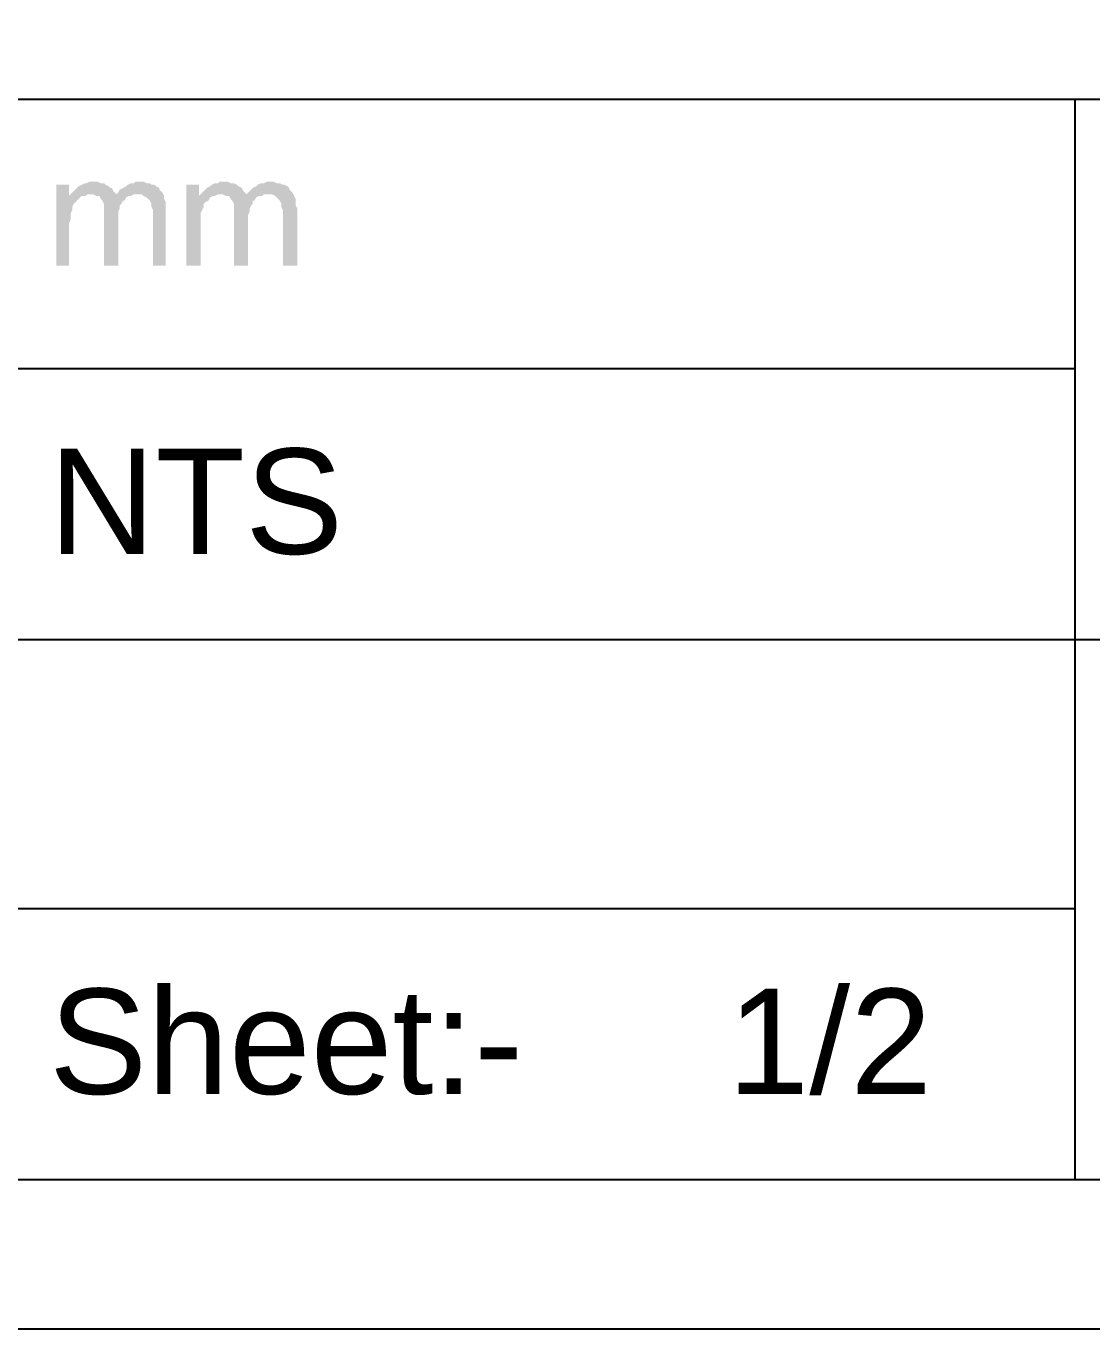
# Model space of a CAD drawing. Header units: millimetres. Extents: x 7018 to 13530, y 4187 to 5692.
# Drawn here: x 7303.77 to 7334.14, y 4524.92 to 4562.04 of the extents above; entities that cross this region are included whole.
import ezdxf

# ---------------------------------------------------------------- set-up
doc = ezdxf.new("R2010")
doc.units = ezdxf.units.MM
doc.styles.get("Standard").update_dxf_attribs({"font": 'arial.ttf'})

msp = doc.modelspace()

# ---------------------------------------------------------------- hatches: boundary and pattern name
at = {"transparency": 33554559}
for points in [[(7304.997, 4557.52), (7304.636, 4557.52), (7304.636, 4555.218), (7304.997, 4555.218), (7304.997, 4556.437), (7305.042, 4556.527), (7305.042, 4556.707), (7305.087, 4556.798), (7305.087, 4556.888), (7305.132, 4556.978), (7305.178, 4557.023), (7305.223, 4557.069), (7305.313, 4557.159), (7304.997, 4557.204)], [(7305.719, 4557.61), (7305.584, 4557.61), (7305.494, 4557.565), (7305.448, 4557.565), (7305.358, 4557.52), (7305.268, 4557.475), (7305.223, 4557.43), (7305.132, 4557.339), (7305.087, 4557.294), (7304.997, 4557.204), (7305.313, 4557.159), (7305.358, 4557.204), (7305.448, 4557.204), (7305.539, 4557.249), (7305.629, 4557.249), (7306.306, 4557.294), (7306.261, 4557.339), (7306.216, 4557.43), (7306.171, 4557.43), (7306.125, 4557.475), (7306.035, 4557.52), (7305.99, 4557.565), (7305.9, 4557.565), (7305.809, 4557.61)], [(7306.983, 4557.61), (7306.893, 4557.61), (7306.847, 4557.565), (7306.757, 4557.565), (7306.667, 4557.52), (7306.622, 4557.475), (7306.532, 4557.43), (7306.441, 4557.384), (7306.396, 4557.294), (7306.351, 4557.249), (7305.764, 4557.204), (7305.855, 4557.204), (7305.9, 4557.114), (7305.9, 4557.114), (7305.945, 4557.069), (7305.99, 4556.978), (7305.99, 4555.218), (7306.396, 4555.218), (7306.396, 4556.753), (7306.441, 4556.843), (7306.441, 4556.933), (7306.486, 4556.978), (7306.532, 4557.069), (7306.577, 4557.069), (7306.622, 4557.159), (7306.712, 4557.204), (7306.757, 4557.204), (7306.847, 4557.249), (7306.938, 4557.249), (7307.66, 4557.294), (7307.615, 4557.339), (7307.57, 4557.384), (7307.57, 4557.43), (7307.479, 4557.475), (7307.434, 4557.52), (7307.344, 4557.52), (7307.299, 4557.565), (7307.209, 4557.565), (7307.118, 4557.61)], [(7308.698, 4557.52), (7308.337, 4557.52), (7308.337, 4555.218), (7308.743, 4555.218), (7308.743, 4556.707), (7308.788, 4556.798), (7308.833, 4556.888), (7308.833, 4556.978), (7308.878, 4557.023), (7308.969, 4557.069), (7309.014, 4557.159), (7308.698, 4557.204)], [(7309.42, 4557.61), (7309.285, 4557.61), (7309.239, 4557.565), (7309.149, 4557.565), (7309.059, 4557.52), (7309.014, 4557.475), (7308.924, 4557.43), (7308.833, 4557.339), (7308.788, 4557.294), (7308.698, 4557.204), (7309.014, 4557.159), (7309.104, 4557.204), (7309.149, 4557.204), (7309.239, 4557.249), (7309.33, 4557.249), (7310.007, 4557.294), (7309.962, 4557.339), (7309.916, 4557.43), (7309.916, 4557.43), (7309.826, 4557.475), (7309.781, 4557.52), (7309.691, 4557.565), (7309.601, 4557.565), (7309.51, 4557.61)], [(7310.729, 4557.61), (7310.639, 4557.61), (7310.548, 4557.565), (7310.458, 4557.565), (7310.368, 4557.52), (7310.323, 4557.475), (7310.232, 4557.43), (7310.187, 4557.384), (7310.097, 4557.294), (7310.052, 4557.249), (7309.465, 4557.204), (7309.555, 4557.204), (7309.601, 4557.114), (7309.601, 4557.114), (7309.646, 4557.069), (7309.691, 4556.978), (7309.691, 4555.218), (7310.097, 4555.218), (7310.097, 4556.662), (7310.142, 4556.753), (7310.142, 4556.843), (7310.187, 4556.933), (7310.232, 4556.978), (7310.232, 4557.069), (7310.278, 4557.069), (7310.323, 4557.159), (7310.413, 4557.204), (7310.503, 4557.204), (7310.548, 4557.249), (7310.639, 4557.249), (7311.361, 4557.294), (7311.316, 4557.339), (7311.27, 4557.384), (7311.27, 4557.43), (7311.225, 4557.475), (7311.135, 4557.52), (7311.09, 4557.52), (7311, 4557.565), (7310.909, 4557.565), (7310.819, 4557.61)], [(7306.306, 4557.294), (7305.629, 4557.249), (7305.674, 4557.249), (7305.764, 4557.204), (7306.351, 4557.249)], [(7307.66, 4557.294), (7306.938, 4557.249), (7307.073, 4557.249), (7307.118, 4557.204), (7307.209, 4557.159), (7307.254, 4557.114), (7307.299, 4557.069), (7307.344, 4556.978), (7307.344, 4556.888), (7307.389, 4556.798), (7307.389, 4555.218), (7307.75, 4555.218), (7307.75, 4556.843), (7307.75, 4557.023), (7307.705, 4557.114), (7307.705, 4557.204)], [(7310.007, 4557.294), (7309.33, 4557.249), (7309.375, 4557.249), (7309.465, 4557.204), (7310.052, 4557.249)], [(7311.361, 4557.294), (7310.639, 4557.249), (7310.774, 4557.249), (7310.864, 4557.204), (7310.909, 4557.159), (7310.955, 4557.114), (7311, 4557.069), (7311.045, 4556.978), (7311.045, 4556.888), (7311.09, 4556.798), (7311.09, 4555.218), (7311.496, 4555.218), (7311.496, 4556.843), (7311.496, 4556.843), (7311.451, 4556.933), (7311.451, 4557.114), (7311.406, 4557.204)]]:
    msp.add_hatch(color=256, dxfattribs=at).paths.add_polyline_path(points)

# ---------------------------------------------------------------- linework, layer by layer
msp.add_line((7024.708, 4529.177), (7433.963, 4529.177))
msp.add_lwpolyline([(7438.001, 4524.918), (7438.001, 4821.918), (7018.001, 4821.918), (7018.001, 4524.918)], close=True)
for points in [[(7037.526, 4559.957), (7433.963, 4559.957)], [(7333.656, 4559.957), (7333.656, 4529.177)], [(7037.526, 4552.285), (7333.656, 4552.285)], [(7037.526, 4544.567), (7386.596, 4544.567)], [(7037.526, 4536.894), (7333.656, 4536.894)]]:
    msp.add_lwpolyline(points)

# ---------------------------------------------------------------- texts
at = {"width": 34.34827, "attachment_point": 5}
for s, insert, char_height in [('\\pxql;NTS', (7321.6, 4548.482), 2.9997), ('\\pxql;Sheet:-     1/2', (7321.6, 4533.092), 2.99966)]:
    msp.add_mtext(s, dxfattribs=dict(at, insert=insert, char_height=char_height))

doc.saveas('drawing.dxf')
